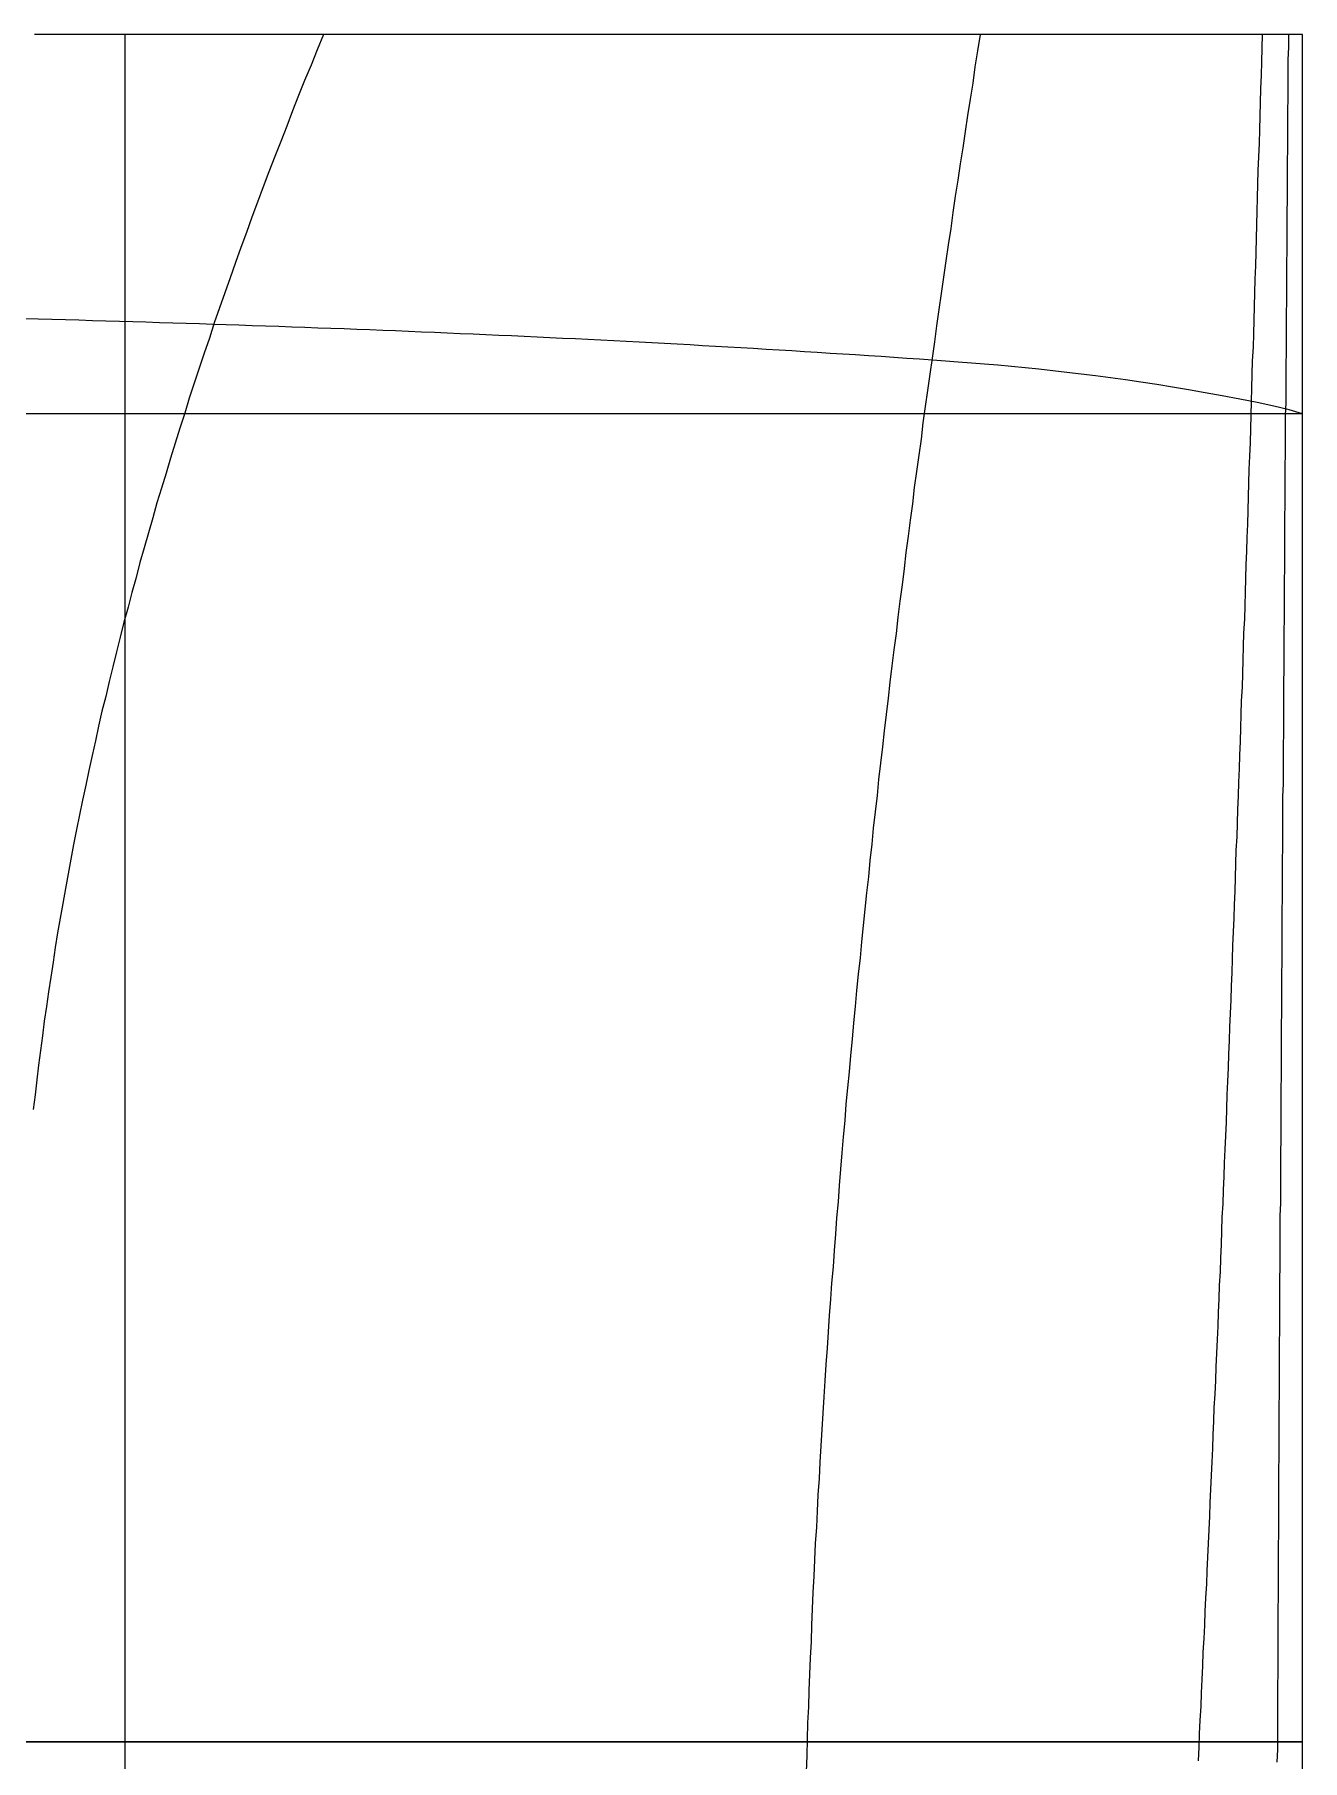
# Model space of a CAD drawing. Extents: x 3 to 181, y 2 to 128.
# Drawn here: x 100.265 to 103.607, y 89.442 to 93.993 of the extents above; entities that cross this region are included whole.
import ezdxf

# ---------------------------------------------------------------- set-up
doc = ezdxf.new("R2010")
doc.units = 0
doc.linetypes.add('ACAD_ISO02W100', pattern=[15, 12, -3])
doc.layers.get('0').update_dxf_attribs({"linetype": 'CONTINUOUS'})

msp = doc.modelspace()

# ---------------------------------------------------------------- linework, layer by layer
for p, q in [((103.6072, 93.9926), (100.2654, 93.9926)), ((100.5041, 80.4193), (100.5041, 93.9926)), ((103.6072, 89.4914), (103.6072, 93.9926)), ((103.6072, 89.4914), (103.6072, 93.9926)), ((103.6072, 89.4914), (92.1377, 89.4914)), ((92.1377, 89.4914), (103.3819, 89.4914)), ((92.1377, 89.4914), (103.6072, 89.4914)), ((92.1377, 89.4914), (102.0502, 89.4914)), ((92.1377, 89.4914), (103.0412, 89.4914)), ((92.1377, 89.4914), (103.3342, 89.4914)), ((92.1377, 89.4914), (102.5786, 89.4914)), ((92.1377, 89.4914), (103.5406, 89.4914)), ((92.1377, 89.4914), (103.3342, 89.4914)), ((92.1377, 89.4914), (103.0412, 89.4914)), ((92.1377, 89.4914), (103.2992, 89.4914)), ((92.1377, 89.4914), (102.7656, 89.4914)), ((92.1377, 89.4914), (103.3543, 89.4914)), ((92.1377, 89.4914), (103.3357, 89.4914)), ((92.1377, 89.4914), (103.3157, 89.4914)), ((92.1377, 89.4914), (103.3212, 89.4914)), ((92.1377, 89.4914), (103.3239, 89.4914)), ((103.6072, 89.4914), (92.4438, 89.4914)), ((103.6072, 89.4914), (92.734, 89.4914)), ((103.6072, 89.4914), (93.7783, 89.4914)), ((103.6072, 89.4914), (94.8405, 89.4914)), ((103.6072, 89.4914), (97.7318, 89.4914)), ((103.6072, 89.4914), (97.7416, 89.4914)), ((103.6072, 89.4914), (98.6072, 89.4914)), ((103.6072, 80.4193), (103.6072, 89.4914))]:
    msp.add_line(p, q)
at = {"linetype": 'ACAD_ISO02W100'}
msp.add_line((103.6072, 92.9925), (92.1377, 92.992), dxfattribs=at)
for points in [[(101.027, 93.9926, 0), (101.01, 93.9523, 0), (100.994, 93.9119, 0), (100.977, 93.8717, 0), (100.961, 93.8314, 0), (100.945, 93.7912, 0), (100.93, 93.7511, 0), (100.914, 93.7109, 0), (100.899, 93.6708, 0), (100.883, 93.6308, 0), (100.868, 93.5907, 0), (100.853, 93.5508, 0), (100.838, 93.5108, 0), (100.824, 93.4709, 0), (100.809, 93.431, 0), (100.795, 93.3911, 0), (100.781, 93.3513, 0), (100.767, 93.3115, 0), (100.753, 93.2718, 0), (100.739, 93.232, 0), (100.726, 93.1923, 0), (100.712, 93.1527, 0), (100.699, 93.113, 0), (100.686, 93.0734, 0), (100.673, 93.0338, 0), (100.661, 92.9943, 0), (100.648, 92.9547, 0), (100.636, 92.9152, 0), (100.624, 92.8758, 0), (100.612, 92.8363, 0), (100.6, 92.7969, 0), (100.588, 92.7575, 0), (100.577, 92.7181, 0), (100.566, 92.6788, 0), (100.554, 92.6394, 0), (100.543, 92.6002, 0), (100.533, 92.5609, 0), (100.522, 92.5216, 0), (100.512, 92.4824, 0), (100.501, 92.4432, 0), (100.491, 92.404, 0), (100.481, 92.3648, 0), (100.472, 92.3257, 0), (100.462, 92.2866, 0), (100.453, 92.2474, 0), (100.443, 92.2084, 0), (100.434, 92.1693, 0), (100.426, 92.1302, 0), (100.417, 92.0912, 0), (100.408, 92.0522, 0), (100.4, 92.0132, 0), (100.392, 91.9742, 0), (100.384, 91.9352, 0), (100.376, 91.8963, 0), (100.368, 91.8574, 0), (100.361, 91.8184, 0), (100.354, 91.7795, 0), (100.347, 91.7406, 0), (100.34, 91.7017, 0), (100.333, 91.6629, 0), (100.326, 91.624, 0), (100.32, 91.5852, 0), (100.314, 91.5464, 0), (100.308, 91.5075, 0), (100.302, 91.4687, 0), (100.297, 91.4299, 0), (100.291, 91.3911, 0), (100.286, 91.3524, 0), (100.281, 91.3136, 0), (100.276, 91.2748, 0), (100.271, 91.2361, 0), (100.267, 91.1973, 0), (100.262, 91.1586, 0)], [(102.758, 93.9926, 0), (102.751, 93.95, 0), (102.744, 93.9073, 0), (102.738, 93.8647, 0), (102.731, 93.8221, 0), (102.724, 93.7794, 0), (102.718, 93.7368, 0), (102.712, 93.6941, 0), (102.705, 93.6515, 0), (102.699, 93.6088, 0), (102.692, 93.5662, 0), (102.686, 93.5235, 0), (102.68, 93.4809, 0), (102.673, 93.4382, 0), (102.667, 93.3956, 0), (102.661, 93.3529, 0), (102.655, 93.3102, 0), (102.649, 93.2675, 0), (102.643, 93.2249, 0), (102.637, 93.1822, 0), (102.631, 93.1395, 0), (102.625, 93.0968, 0), (102.619, 93.0541, 0), (102.613, 93.0114, 0), (102.607, 92.9687, 0), (102.602, 92.926, 0), (102.596, 92.8833, 0), (102.59, 92.8406, 0), (102.584, 92.7979, 0), (102.579, 92.7552, 0), (102.573, 92.7125, 0), (102.568, 92.6698, 0), (102.562, 92.6271, 0), (102.557, 92.5843, 0), (102.552, 92.5416, 0), (102.546, 92.4989, 0), (102.541, 92.4561, 0), (102.536, 92.4134, 0), (102.53, 92.3706, 0), (102.525, 92.3279, 0), (102.52, 92.2852, 0), (102.515, 92.2424, 0), (102.51, 92.1996, 0), (102.505, 92.1569, 0), (102.5, 92.1141, 0), (102.495, 92.0714, 0), (102.49, 92.0286, 0), (102.486, 91.9858, 0), (102.481, 91.943, 0), (102.476, 91.9002, 0), (102.472, 91.8575, 0), (102.467, 91.8147, 0), (102.463, 91.7719, 0), (102.458, 91.7291, 0), (102.454, 91.6863, 0), (102.449, 91.6435, 0), (102.445, 91.6007, 0), (102.441, 91.5578, 0), (102.436, 91.515, 0), (102.432, 91.4722, 0), (102.428, 91.4294, 0), (102.424, 91.3865, 0), (102.42, 91.3437, 0), (102.416, 91.3009, 0), (102.412, 91.258, 0), (102.408, 91.2152, 0), (102.404, 91.1723, 0), (102.401, 91.1295, 0), (102.397, 91.0866, 0), (102.393, 91.0438, 0), (102.39, 91.0009, 0), (102.386, 90.958, 0), (102.383, 90.9151, 0), (102.379, 90.8723, 0), (102.376, 90.8294, 0), (102.373, 90.7865, 0), (102.37, 90.7436, 0), (102.366, 90.7007, 0), (102.363, 90.6578, 0), (102.36, 90.6149, 0), (102.357, 90.572, 0), (102.354, 90.5291, 0), (102.351, 90.4861, 0), (102.348, 90.4432, 0), (102.346, 90.4003, 0), (102.343, 90.3573, 0), (102.34, 90.3144, 0), (102.338, 90.2715, 0), (102.335, 90.2285, 0), (102.333, 90.1856, 0), (102.33, 90.1426, 0), (102.328, 90.0996, 0), (102.326, 90.0567, 0), (102.323, 90.0137, 0), (102.321, 89.9707, 0), (102.319, 89.9277, 0), (102.317, 89.8847, 0), (102.315, 89.8418, 0), (102.313, 89.7988, 0), (102.312, 89.7558, 0), (102.31, 89.7127, 0), (102.308, 89.6697, 0), (102.306, 89.6267, 0), (102.305, 89.5837, 0), (102.303, 89.5407, 0), (102.302, 89.4976, 0), (102.301, 89.4546, 0), (102.299, 89.4116, 0)], [(103.501, 93.9926, 0), (103.5, 93.9568, 0), (103.499, 93.9209, 0), (103.498, 93.885, 0), (103.497, 93.8492, 0), (103.496, 93.8133, 0), (103.495, 93.7775, 0), (103.494, 93.7416, 0), (103.493, 93.7058, 0), (103.491, 93.6699, 0), (103.49, 93.6341, 0), (103.489, 93.5982, 0), (103.488, 93.5624, 0), (103.487, 93.5265, 0), (103.486, 93.4907, 0), (103.485, 93.4548, 0), (103.484, 93.419, 0), (103.483, 93.3831, 0), (103.482, 93.3472, 0), (103.481, 93.3114, 0), (103.48, 93.2755, 0), (103.479, 93.2397, 0), (103.478, 93.2038, 0), (103.477, 93.168, 0), (103.475, 93.1321, 0), (103.474, 93.0963, 0), (103.473, 93.0604, 0), (103.472, 93.0246, 0), (103.471, 92.9887, 0), (103.47, 92.9529, 0), (103.469, 92.917, 0), (103.468, 92.8812, 0), (103.466, 92.8453, 0), (103.465, 92.8095, 0), (103.464, 92.7736, 0), (103.463, 92.7378, 0), (103.462, 92.7019, 0), (103.461, 92.6661, 0), (103.46, 92.6303, 0), (103.458, 92.5944, 0), (103.457, 92.5586, 0), (103.456, 92.5227, 0), (103.455, 92.4869, 0), (103.454, 92.451, 0), (103.452, 92.4152, 0), (103.451, 92.3793, 0), (103.45, 92.3435, 0), (103.449, 92.3076, 0), (103.448, 92.2718, 0), (103.446, 92.2359, 0), (103.445, 92.2001, 0), (103.444, 92.1642, 0), (103.443, 92.1284, 0), (103.441, 92.0926, 0), (103.44, 92.0567, 0), (103.439, 92.0209, 0), (103.438, 91.985, 0), (103.436, 91.9492, 0), (103.435, 91.9133, 0), (103.434, 91.8775, 0), (103.432, 91.8416, 0), (103.431, 91.8058, 0), (103.43, 91.77, 0), (103.429, 91.7341, 0), (103.427, 91.6983, 0), (103.426, 91.6624, 0), (103.425, 91.6266, 0), (103.423, 91.5908, 0), (103.422, 91.5549, 0), (103.421, 91.5191, 0), (103.419, 91.4832, 0), (103.418, 91.4474, 0), (103.417, 91.4115, 0), (103.415, 91.3757, 0), (103.414, 91.3399, 0), (103.412, 91.304, 0), (103.411, 91.2682, 0), (103.41, 91.2323, 0), (103.408, 91.1965, 0), (103.407, 91.1607, 0), (103.406, 91.1248, 0), (103.404, 91.089, 0), (103.403, 91.0532, 0), (103.401, 91.0173, 0), (103.4, 90.9815, 0), (103.398, 90.9456, 0), (103.397, 90.9098, 0), (103.395, 90.874, 0), (103.394, 90.8381, 0), (103.393, 90.8023, 0), (103.391, 90.7665, 0), (103.39, 90.7306, 0), (103.388, 90.6948, 0), (103.387, 90.659, 0), (103.385, 90.6231, 0), (103.384, 90.5873, 0), (103.382, 90.5515, 0), (103.381, 90.5156, 0), (103.379, 90.4798, 0), (103.378, 90.444, 0), (103.376, 90.4081, 0), (103.374, 90.3723, 0), (103.373, 90.3365, 0), (103.371, 90.3006, 0), (103.37, 90.2648, 0), (103.368, 90.229, 0), (103.367, 90.1931, 0), (103.365, 90.1573, 0), (103.363, 90.1215, 0), (103.362, 90.0856, 0), (103.36, 90.0498, 0), (103.359, 90.014, 0), (103.357, 89.9781, 0), (103.355, 89.9423, 0), (103.354, 89.9065, 0), (103.352, 89.8707, 0), (103.35, 89.8348, 0), (103.349, 89.799, 0), (103.347, 89.7632, 0), (103.345, 89.7273, 0), (103.344, 89.6915, 0), (103.342, 89.6557, 0), (103.34, 89.6199, 0), (103.339, 89.584, 0), (103.337, 89.5482, 0), (103.335, 89.5124, 0), (103.334, 89.4766, 0), (103.332, 89.4407, 0)], [(103.57, 93.9926, 0), (103.57, 93.9591, 0), (103.569, 93.9256, 0), (103.569, 93.8921, 0), (103.569, 93.8586, 0), (103.569, 93.8251, 0), (103.568, 93.7917, 0), (103.568, 93.7582, 0), (103.568, 93.7247, 0), (103.568, 93.6912, 0), (103.567, 93.6577, 0), (103.567, 93.6242, 0), (103.567, 93.5907, 0), (103.567, 93.5572, 0), (103.566, 93.5237, 0), (103.566, 93.4902, 0), (103.566, 93.4567, 0), (103.566, 93.4232, 0), (103.565, 93.3898, 0), (103.565, 93.3563, 0), (103.565, 93.3228, 0), (103.565, 93.2893, 0), (103.564, 93.2558, 0), (103.564, 93.2223, 0), (103.564, 93.1888, 0), (103.564, 93.1553, 0), (103.563, 93.1218, 0), (103.563, 93.0883, 0), (103.563, 93.0548, 0), (103.563, 93.0213, 0), (103.562, 92.9879, 0), (103.562, 92.9544, 0), (103.562, 92.9209, 0), (103.562, 92.8874, 0), (103.561, 92.8539, 0), (103.561, 92.8204, 0), (103.561, 92.7869, 0), (103.561, 92.7534, 0), (103.56, 92.7199, 0), (103.56, 92.6864, 0), (103.56, 92.6529, 0), (103.56, 92.6194, 0), (103.56, 92.586, 0), (103.559, 92.5525, 0), (103.559, 92.519, 0), (103.559, 92.4855, 0), (103.559, 92.452, 0), (103.558, 92.4185, 0), (103.558, 92.385, 0), (103.558, 92.3515, 0), (103.558, 92.318, 0), (103.557, 92.2845, 0), (103.557, 92.251, 0), (103.557, 92.2175, 0), (103.557, 92.1841, 0), (103.557, 92.1506, 0), (103.556, 92.1171, 0), (103.556, 92.0836, 0), (103.556, 92.0501, 0), (103.556, 92.0166, 0), (103.555, 91.9831, 0), (103.555, 91.9496, 0), (103.555, 91.9161, 0), (103.555, 91.8826, 0), (103.555, 91.8491, 0), (103.554, 91.8156, 0), (103.554, 91.7822, 0), (103.554, 91.7487, 0), (103.554, 91.7152, 0), (103.553, 91.6817, 0), (103.553, 91.6482, 0), (103.553, 91.6147, 0), (103.553, 91.5812, 0), (103.553, 91.5477, 0), (103.552, 91.5142, 0), (103.552, 91.4807, 0), (103.552, 91.4472, 0), (103.552, 91.4137, 0), (103.551, 91.3803, 0), (103.551, 91.3468, 0), (103.551, 91.3133, 0), (103.551, 91.2798, 0), (103.551, 91.2463, 0), (103.55, 91.2128, 0), (103.55, 91.1793, 0), (103.55, 91.1458, 0), (103.55, 91.1123, 0), (103.55, 91.0788, 0), (103.549, 91.0453, 0), (103.549, 91.0118, 0), (103.549, 90.9784, 0), (103.549, 90.9449, 0), (103.549, 90.9114, 0), (103.548, 90.8779, 0), (103.548, 90.8444, 0), (103.548, 90.8109, 0), (103.548, 90.7774, 0), (103.548, 90.7439, 0), (103.547, 90.7104, 0), (103.547, 90.6769, 0), (103.547, 90.6434, 0), (103.547, 90.61, 0), (103.547, 90.5765, 0), (103.546, 90.543, 0), (103.546, 90.5095, 0), (103.546, 90.476, 0), (103.546, 90.4425, 0), (103.546, 90.409, 0), (103.545, 90.3755, 0), (103.545, 90.342, 0), (103.545, 90.3085, 0), (103.545, 90.275, 0), (103.545, 90.2415, 0), (103.544, 90.2081, 0), (103.544, 90.1746, 0), (103.544, 90.1411, 0), (103.544, 90.1076, 0), (103.544, 90.0741, 0), (103.544, 90.0406, 0), (103.543, 90.0071, 0), (103.543, 89.9736, 0), (103.543, 89.9401, 0), (103.543, 89.9066, 0), (103.543, 89.8731, 0), (103.542, 89.8396, 0), (103.542, 89.8062, 0), (103.542, 89.7727, 0), (103.542, 89.7392, 0), (103.542, 89.7057, 0), (103.542, 89.6722, 0), (103.541, 89.6387, 0), (103.541, 89.6052, 0), (103.541, 89.5717, 0), (103.541, 89.5382, 0), (103.541, 89.5047, 0), (103.541, 89.4712, 0), (103.54, 89.4377, 0)], [(103.607, 92.9925, 0), (103.572, 93.0026, 0), (103.532, 93.0125, 0), (103.488, 93.0221, 0), (103.442, 93.0313, 0), (103.396, 93.04, 0), (103.351, 93.0481, 0), (103.307, 93.0558, 0), (103.265, 93.063, 0), (103.223, 93.0697, 0), (103.181, 93.076, 0), (103.141, 93.0819, 0), (103.101, 93.0875, 0), (103.062, 93.0926, 0), (103.024, 93.0974, 0), (102.986, 93.1019, 0), (102.949, 93.1061, 0), (102.912, 93.1101, 0), (102.876, 93.1137, 0), (102.84, 93.1172, 0), (102.804, 93.1204, 0), (102.769, 93.1234, 0), (102.735, 93.1263, 0), (102.7, 93.129, 0), (102.666, 93.1316, 0), (102.632, 93.134, 0), (102.598, 93.1364, 0), (102.564, 93.1388, 0), (102.53, 93.141, 0), (102.497, 93.1433, 0), (102.463, 93.1455, 0), (102.429, 93.1477, 0), (102.396, 93.1499, 0), (102.362, 93.152, 0), (102.328, 93.1542, 0), (102.295, 93.1563, 0), (102.261, 93.1583, 0), (102.228, 93.1604, 0), (102.194, 93.1624, 0), (102.16, 93.1644, 0), (102.127, 93.1664, 0), (102.093, 93.1683, 0), (102.06, 93.1702, 0), (102.026, 93.1721, 0), (101.993, 93.174, 0), (101.959, 93.1758, 0), (101.926, 93.1777, 0), (101.892, 93.1795, 0), (101.859, 93.1812, 0), (101.825, 93.183, 0), (101.792, 93.1847, 0), (101.758, 93.1864, 0), (101.724, 93.1881, 0), (101.691, 93.1898, 0), (101.657, 93.1914, 0), (101.623, 93.193, 0), (101.59, 93.1946, 0), (101.556, 93.1962, 0), (101.522, 93.1978, 0), (101.489, 93.1993, 0), (101.455, 93.2008, 0), (101.421, 93.2023, 0), (101.387, 93.2038, 0), (101.353, 93.2053, 0), (101.319, 93.2067, 0), (101.285, 93.2081, 0), (101.251, 93.2095, 0), (101.217, 93.2109, 0), (101.183, 93.2123, 0), (101.149, 93.2136, 0), (101.115, 93.2149, 0), (101.081, 93.2162, 0), (101.046, 93.2175, 0), (101.012, 93.2188, 0), (100.978, 93.2201, 0), (100.943, 93.2213, 0), (100.909, 93.2225, 0), (100.874, 93.2237, 0), (100.839, 93.2249, 0), (100.804, 93.2261, 0), (100.77, 93.2273, 0), (100.735, 93.2284, 0), (100.7, 93.2295, 0), (100.665, 93.2306, 0), (100.63, 93.2317, 0), (100.595, 93.2328, 0), (100.559, 93.2339, 0), (100.524, 93.235, 0), (100.489, 93.236, 0), (100.453, 93.237, 0), (100.418, 93.238, 0), (100.382, 93.2391, 0), (100.347, 93.24, 0), (100.311, 93.241, 0), (100.275, 93.242, 0), (100.24, 93.243, 0)]]:
    msp.add_polyline3d(points)

doc.saveas('drawing.dxf')
